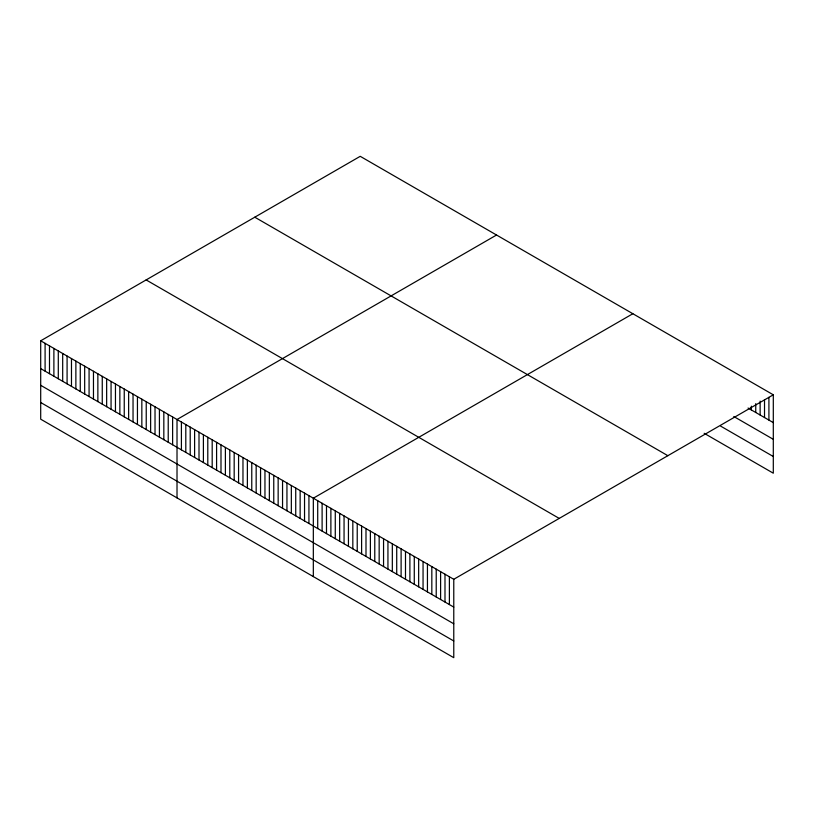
<?xml version="1.0" encoding="UTF-8"?>
<svg xmlns="http://www.w3.org/2000/svg" width="814" height="814" viewBox="0 0 814 814"><rect width="100%" height="100%" fill="white"/><g stroke="black" fill="none" stroke-linecap="round" stroke-linejoin="round"><path stroke-width="1.22" d="M40.7 340.801L453.774 579.283L453.774 657.681L40.7 419.19L40.7 340.801L360.226 156.319L773.3 394.81L773.3 473.199L704.171 433.292M496.54 235.022L177.014 419.495L177.014 497.893M632.854 313.726L313.329 498.199L313.329 576.597M453.774 579.283L773.3 394.81M748.066 408.048L773.3 422.619M733.801 416.514L773.3 439.316M720.634 426.109L773.3 456.512M254.782 217.196L667.856 455.687M146.144 279.924L559.218 518.406M40.7 368.61L453.774 607.102M40.7 385.307L453.774 623.789M40.7 402.503L453.774 640.984M768.915 397.334L768.915 420.085M764.519 399.857L764.519 417.551M760.134 401.109L760.134 415.018M755.748 403.632L755.748 412.484M751.353 406.155L751.353 409.951M449.389 576.75L449.389 604.568M444.993 574.216L444.993 602.034M440.608 571.682L440.608 599.501M436.223 569.149L436.223 596.967M431.827 566.615L431.827 594.434M427.442 564.082L427.442 591.89M423.056 561.548L423.056 589.356M418.661 559.014L418.661 586.823M414.275 556.481L414.275 584.289M409.89 553.947L409.89 581.756M405.494 551.414L405.494 579.222M401.109 548.88L401.109 576.688M396.723 546.347L396.723 574.155M392.328 543.813L392.328 571.621M387.942 541.279L387.942 569.088M383.557 538.746L383.557 566.554M379.161 536.202L379.161 564.021M374.776 533.669L374.776 561.487M370.39 531.135L370.39 558.953M365.995 528.601L365.995 556.42M361.609 526.068L361.609 553.886M357.224 523.534L357.224 551.353M352.828 521.001L352.828 548.819M348.443 518.467L348.443 546.286M344.057 515.934L344.057 543.752M339.662 513.4L339.662 541.218M335.276 510.866L335.276 538.685M330.881 508.333L330.881 536.151M326.495 505.799L326.495 533.618M322.11 503.266L322.11 531.084M317.714 500.732L317.714 528.551M308.933 495.655L308.933 523.473M304.538 493.121L304.538 520.94M300.142 490.577L300.142 518.396M295.736 488.044L295.736 515.862M291.341 485.5L291.341 513.319M286.945 482.967L286.945 510.785M282.55 480.423L282.55 508.241M278.154 477.889L278.154 505.708M273.758 475.345L273.758 503.164M269.353 472.812L269.353 500.63M264.957 470.268L264.957 498.087M260.561 467.735L260.561 495.543M256.166 465.191L256.166 493.009M251.77 462.657L251.77 490.466M247.375 460.114L247.375 487.932M242.969 457.58L242.969 485.388M238.573 455.036L238.573 482.855M234.178 452.503L234.178 480.311M229.782 449.959L229.782 477.777M225.386 447.425L225.386 475.234M220.991 444.882L220.991 472.7M216.595 442.348L216.595 470.156M212.189 439.804L212.189 467.623M207.794 437.271L207.794 465.079M203.398 434.727L203.398 462.545M199.003 432.193L199.003 460.002M194.607 429.65L194.607 457.468M190.211 427.116L190.211 454.924M185.806 424.572L185.806 452.391M181.41 422.039L181.41 449.847M172.619 416.961L172.619 444.77M168.223 414.418L168.223 442.236M163.828 411.884L163.828 439.692M159.422 409.34L159.422 437.159M155.026 406.807L155.026 434.615M150.631 404.263L150.631 432.081M146.235 401.729L146.235 429.538M141.84 399.186L141.84 427.004M137.444 396.652L137.444 424.46M133.038 394.108L133.038 421.927M128.643 391.575L128.643 419.383M124.247 389.031L124.247 416.849M119.851 386.497L119.851 414.306M115.456 383.954L115.456 411.772M111.06 381.42L111.06 409.228M106.654 378.876L106.654 406.695M102.259 376.343L102.259 404.151M97.863 373.799L97.863 401.617M93.468 371.265L93.468 399.074M89.072 368.722L89.072 396.54M84.676 366.188L84.676 393.996M80.271 363.644L80.271 391.463M75.875 361.111L75.875 388.919M71.479 358.567L71.479 386.385M67.084 356.033L67.084 383.842M62.688 353.49L62.688 381.308M58.293 350.956L58.293 378.764M53.887 348.412L53.887 376.231M49.491 345.879L49.491 373.687M45.096 343.335L45.096 371.153"/></g></svg>
